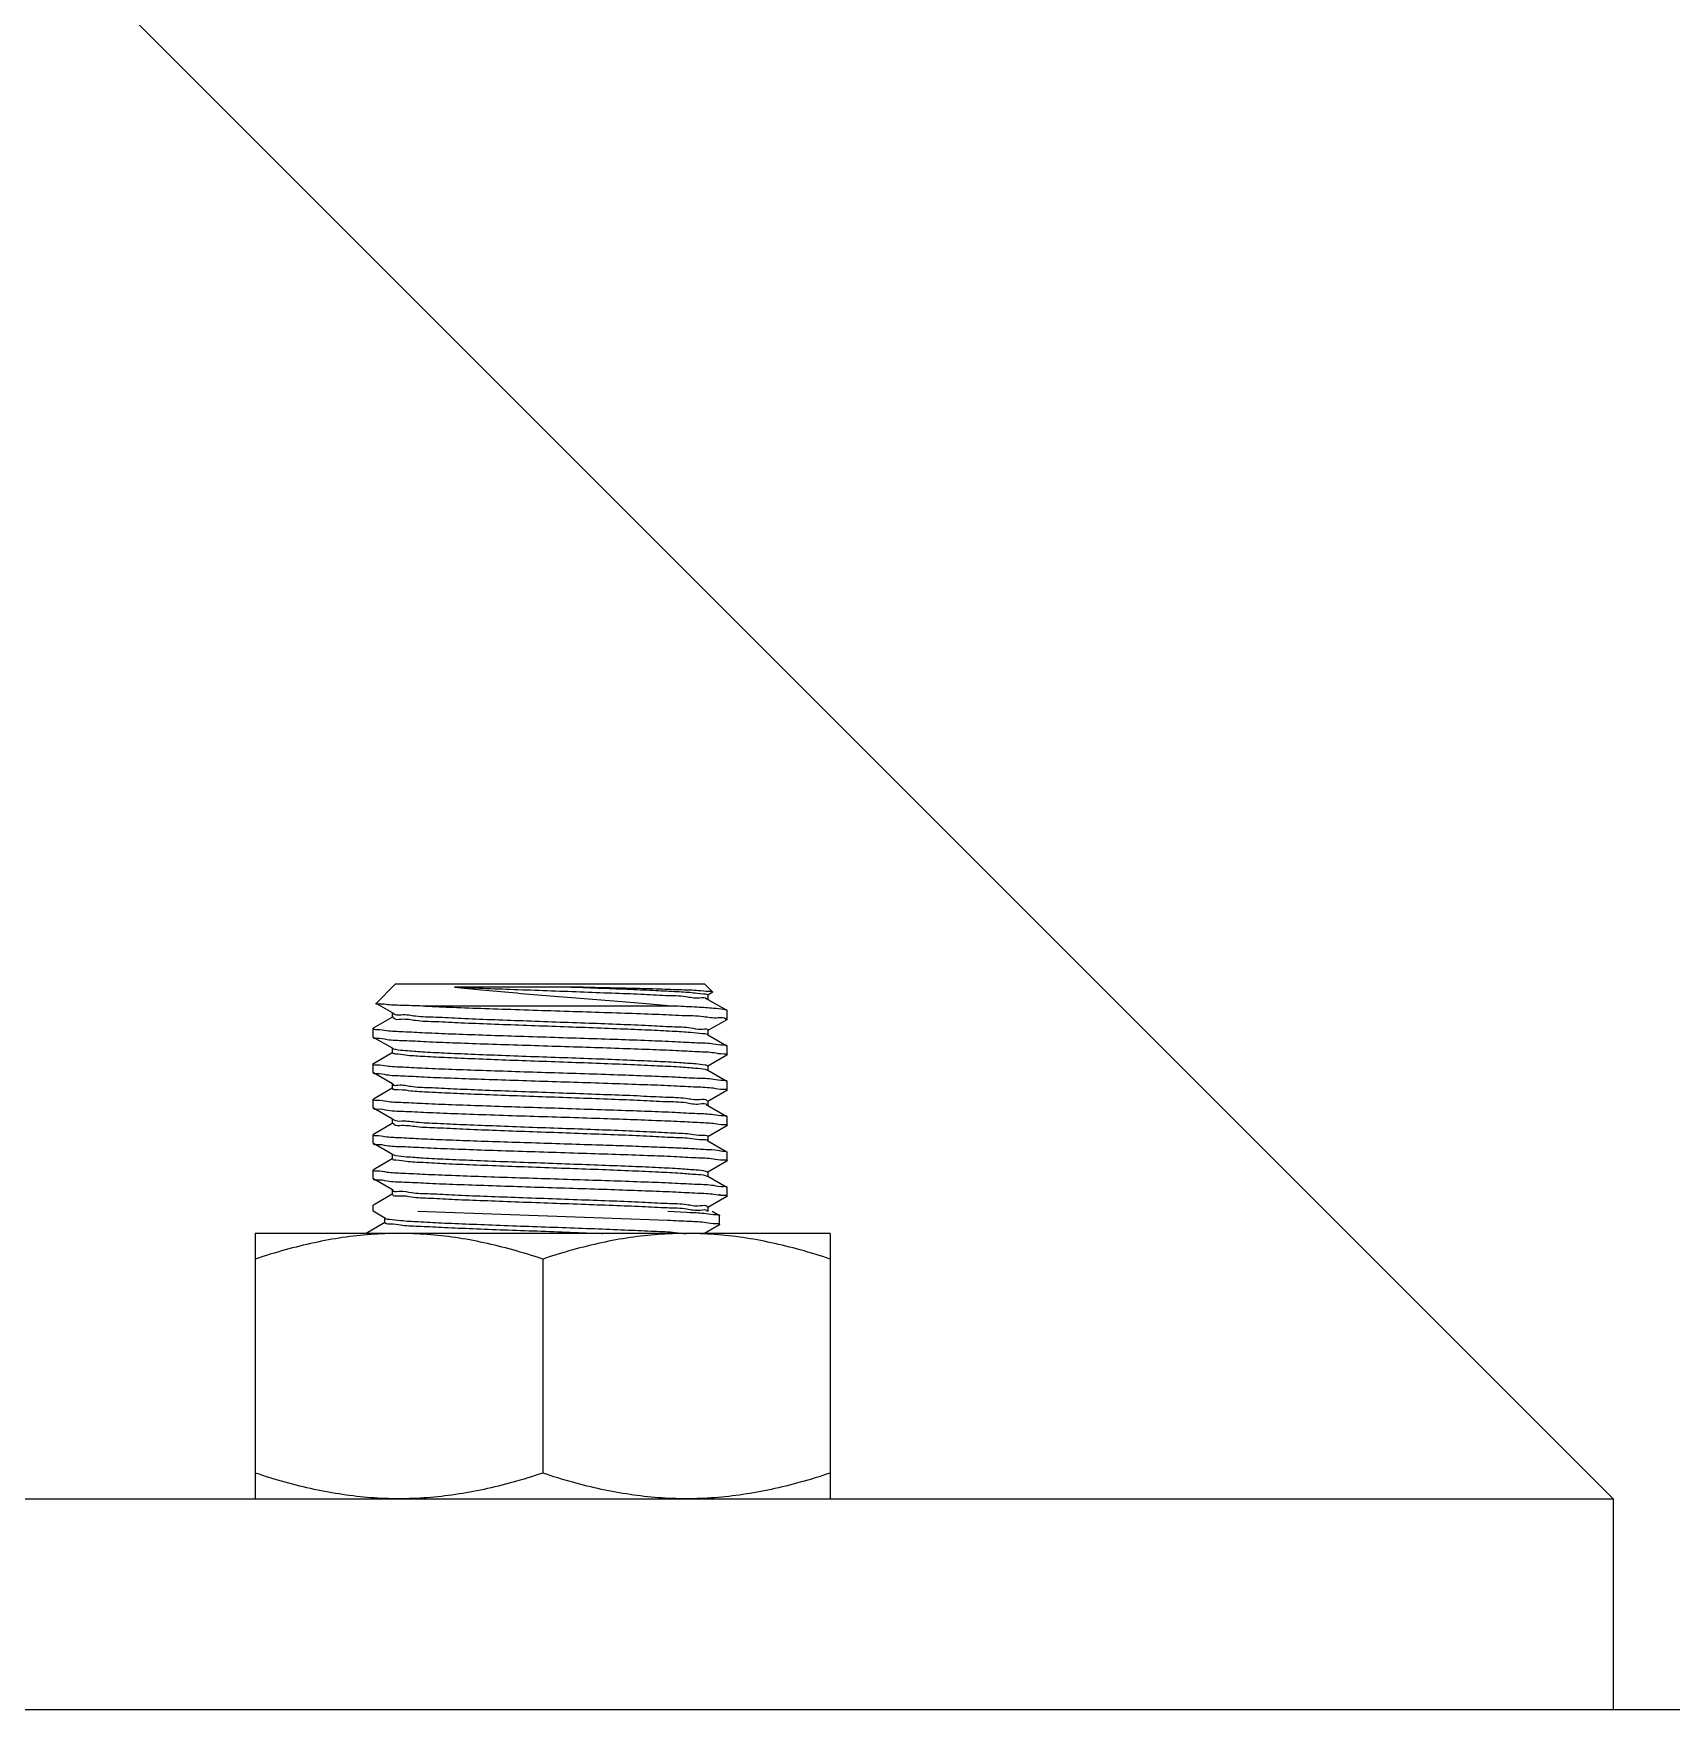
# Model space of a CAD drawing. Extents: x 815029915 to 815825525, y 579155098 to 579748855.
# Drawn here: x 815613971.9 to 815614255.4, y 579334894.3 to 579335184.3 of the extents above; entities that cross this region are included whole.
import ezdxf

# ---------------------------------------------------------------- set-up
doc = ezdxf.new("R2010")
doc.units = 0
doc.header["$LTSCALE"] = 100
doc.header["$MEASUREMENT"] = 0
doc.layers.add('02___PRT_ALL_AXES', color=7, linetype='Continuous')

msp = doc.modelspace()

# ---------------------------------------------------------------- linework, layer by layer
at = {"color": 0}
for p, q in [((815614245.28, 579334930.72), (815613701.73, 579335474.26)), ((815613701.73, 579334930.72), (815614245.28, 579334930.72)), ((815614245.28, 579334930.72), (815614245.28, 579334894.26))]:
    msp.add_line(p, q, dxfattribs=at)
at = {"color": 0, "linetype": 'Continuous'}
for p, q in [((815614034.55, 579335019.78), (815614031.21, 579335016.44)), ((815614088.12, 579335019.78), (815614034.55, 579335019.78)), ((815614064.98, 579335019.27), (815614044.78, 579335019.27)), ((815614088.12, 579335019.78), (815614089.52, 579335018.38)), ((815614088.64, 579335017.87), (815614088.64, 579335017.16)), ((815614089.51, 579335018.35), (815614088.65, 579335017.85)), ((815614031.23, 579335016.41), (815614031.21, 579335016.44)), ((815614034.04, 579335014.78), (815614031.23, 579335016.41)), ((815614034.09, 579335014.75), (815614034.04, 579335014.78)), ((815614034.18, 579335014.8), (815614034.25, 579335014.69)), ((815614082.99, 579335015.96), (815614039.7, 579335015.96)), ((815614088.58, 579335017.16), (815614088.64, 579335017.13)), ((815614088.64, 579335017.13), (815614091.9, 579335015.25)), ((815614091.95, 579335015.19), (815614091.9, 579335015.25)), ((815614030.77, 579335012.18), (815614034.03, 579335014.07)), ((815614034.04, 579335014.04), (815614034.04, 579335014.75)), ((815614091.9, 579335013.61), (815614088.65, 579335011.73)), ((815614091.95, 579335013.66), (815614091.9, 579335013.61)), ((815614030.73, 579335010.6), (815614030.77, 579335010.55)), ((815614034.04, 579335008.66), (815614030.77, 579335010.55)), ((815614088.51, 579335011.14), (815614088.6, 579335011.03)), ((815614088.58, 579335011.04), (815614088.64, 579335011.01)), ((815614088.64, 579335011.75), (815614088.64, 579335011.04)), ((815614088.64, 579335011.01), (815614091.9, 579335009.12)), ((815614091.9, 579335009.12), (815614091.95, 579335009.07)), ((815614030.77, 579335006.06), (815614034.03, 579335007.94)), ((815614034.09, 579335008.63), (815614034.04, 579335008.66)), ((815614034.04, 579335007.92), (815614034.04, 579335008.63)), ((815614034.1, 579335008.64), (815614034.23, 579335008.59)), ((815614091.9, 579335007.49), (815614088.65, 579335005.6)), ((815614091.95, 579335007.54), (815614091.9, 579335007.49)), ((815614030.73, 579335004.48), (815614030.77, 579335004.42)), ((815614034.04, 579335002.53), (815614030.77, 579335004.42)), ((815614088.44, 579335004.95), (815614088.57, 579335004.89)), ((815614088.58, 579335004.92), (815614088.64, 579335004.89)), ((815614088.64, 579335005.63), (815614088.64, 579335004.92)), ((815614088.64, 579335004.89), (815614091.9, 579335003)), ((815614030.77, 579334999.94), (815614034.03, 579335001.82)), ((815614034.09, 579335002.5), (815614034.04, 579335002.53)), ((815614034.04, 579335001.8), (815614034.04, 579335002.5)), ((815614034.09, 579335002.5), (815614034.09, 579335002.44)), ((815614091.9, 579335001.36), (815614088.65, 579334999.48)), ((815614091.9, 579335003), (815614091.95, 579335002.95)), ((815614091.95, 579335001.42), (815614091.9, 579335001.36)), ((815614030.73, 579334998.36), (815614030.77, 579334998.3)), ((815614034.04, 579334996.41), (815614030.77, 579334998.3)), ((815614088.46, 579334998.85), (815614088.49, 579334998.78)), ((815614088.58, 579334998.8), (815614088.64, 579334998.77)), ((815614088.64, 579334999.5), (815614088.64, 579334998.8)), ((815614088.64, 579334998.77), (815614091.9, 579334996.88)), ((815614030.77, 579334993.82), (815614034.03, 579334995.7)), ((815614034.09, 579334996.38), (815614034.04, 579334996.41)), ((815614034.04, 579334995.68), (815614034.04, 579334996.38)), ((815614091.9, 579334995.24), (815614088.65, 579334993.36)), ((815614091.9, 579334996.88), (815614091.95, 579334996.83)), ((815614091.95, 579334995.29), (815614091.9, 579334995.24)), ((815614030.73, 579334992.23), (815614030.77, 579334992.18)), ((815614034.04, 579334990.29), (815614030.77, 579334992.18)), ((815614088.58, 579334992.68), (815614088.64, 579334992.65)), ((815614088.64, 579334993.38), (815614088.64, 579334992.68)), ((815614088.64, 579334992.65), (815614091.9, 579334990.76)), ((815614030.77, 579334987.7), (815614034.03, 579334989.58)), ((815614034.09, 579334990.26), (815614034.04, 579334990.29)), ((815614034.04, 579334989.56), (815614034.04, 579334990.26)), ((815614034.1, 579334990.27), (815614034.21, 579334990.22)), ((815614091.9, 579334989.12), (815614088.65, 579334987.24)), ((815614091.9, 579334990.76), (815614091.95, 579334990.7)), ((815614091.95, 579334989.17), (815614091.9, 579334989.12)), ((815614030.73, 579334986.11), (815614030.77, 579334986.06)), ((815614034.04, 579334984.17), (815614030.77, 579334986.06)), ((815614088.22, 579334986.66), (815614088.56, 579334986.51)), ((815614088.58, 579334986.55), (815614088.64, 579334986.52)), ((815614088.64, 579334987.26), (815614088.64, 579334986.55)), ((815614088.64, 579334986.52), (815614091.9, 579334984.63)), ((815614030.77, 579334981.57), (815614034.03, 579334983.46)), ((815614034.09, 579334984.14), (815614034.04, 579334984.17)), ((815614034.04, 579334983.43), (815614034.04, 579334984.14)), ((815614091.9, 579334983), (815614088.65, 579334981.11)), ((815614090.76, 579334983.37), (815614090.81, 579334983.34)), ((815614091.9, 579334984.63), (815614091.95, 579334984.58)), ((815614091.95, 579334983.05), (815614091.9, 579334983)), ((815614032.76, 579334979.28), (815614030.73, 579334980.46)), ((815614032.76, 579334979.28), (815614030.73, 579334980.46)), ((815614038.43, 579334980.46), (815614081.71, 579334978.93)), ((815614038.43, 579334980.46), (815614081.71, 579334978.93)), ((815614081.71, 579334980.46), (815614084.92, 579334980.29)), ((815614081.71, 579334980.46), (815614084.92, 579334980.29)), ((815614084.92, 579334980.29), (815614085.51, 579334980.27)), ((815614084.92, 579334980.29), (815614085.51, 579334980.27)), ((815614088.64, 579334981.14), (815614088.64, 579334980.43)), ((815614089.39, 579334980.46), (815614090.63, 579334979.75)), ((815614089.39, 579334980.46), (815614090.63, 579334979.75)), ((815614029.5, 579334976.69), (815614032.75, 579334978.57)), ((815614029.5, 579334976.69), (815614032.75, 579334978.57)), ((815614032.82, 579334979.25), (815614032.76, 579334979.28)), ((815614032.82, 579334979.25), (815614032.76, 579334979.28)), ((815614032.76, 579334978.55), (815614032.76, 579334979.25)), ((815614032.76, 579334978.55), (815614032.76, 579334979.25)), ((815614090.63, 579334978.11), (815614088.07, 579334976.63)), ((815614090.63, 579334978.11), (815614088.07, 579334976.63)), ((815614090.63, 579334979.75), (815614090.67, 579334979.7)), ((815614090.63, 579334979.75), (815614090.67, 579334979.7)), ((815614090.67, 579334978.16), (815614090.63, 579334978.11)), ((815614090.67, 579334978.16), (815614090.63, 579334978.11)), ((815613665.43, 579334894.26), (815618197.67, 579334894.26))]:
    msp.add_line(p, q, dxfattribs=at)
for points, start_tangent, end_tangent in [([(815614044.78, 579335019.27), (815614049.46, 579335018.79), (815614054.86, 579335018.3), (815614060.63, 579335017.82), (815614066.5, 579335017.36), (815614072.34, 579335016.89), (815614077.96, 579335016.42), (815614082.99, 579335015.96)], (0.993618, -0.112801), (0.995127, -0.098603)), ([(815614044.78, 579335019.27), (815614049.69, 579335019.06), (815614055.11, 579335018.86), (815614060.81, 579335018.65), (815614066.53, 579335018.45), (815614072.02, 579335018.24), (815614077.04, 579335018.04), (815614081.36, 579335017.83), (815614084.8, 579335017.63), (815614087.2, 579335017.42), (815614088.45, 579335017.22), (815614088.49, 579335017.13)], (0.998994, -0.044847), (0.3027, -0.953086)), ([(815614064.98, 579335019.27), (815614070.3, 579335019.07), (815614075.25, 579335018.88), (815614079.65, 579335018.68), (815614083.32, 579335018.49), (815614086.1, 579335018.29), (815614087.89, 579335018.1), (815614088.62, 579335017.9), (815614088.61, 579335017.89)], (0.999352, -0.035994), (-0.626426, -0.779481)), ([(815614089.52, 579335018.38), (815614088.81, 579335018.51), (815614086.98, 579335018.63), (815614084.08, 579335018.76), (815614080.27, 579335018.89), (815614075.66, 579335019.02), (815614070.46, 579335019.14), (815614064.98, 579335019.27)], (-0.707102, 0.707111), (-0.999741, 0.022759)), ([(815614039.7, 579335015.96), (815614036, 579335016.08), (815614033.28, 579335016.2), (815614031.67, 579335016.32), (815614031.2, 579335016.43)], (-0.999576, 0.029101), (0.572034, 0.82023)), ([(815614039.7, 579335015.96), (815614044.53, 579335015.76), (815614050.05, 579335015.56), (815614056.03, 579335015.36), (815614062.24, 579335015.16), (815614068.41, 579335014.96), (815614074.28, 579335014.77), (815614079.63, 579335014.57), (815614084.21, 579335014.37), (815614087.85, 579335014.17), (815614090.4, 579335013.97), (815614091.74, 579335013.77), (815614091.82, 579335013.62)], (0.998989, -0.04495), (0.304567, -0.952491)), ([(815614091.9, 579335015.24), (815614091.36, 579335015.38), (815614089.62, 579335015.57), (815614086.8, 579335015.76), (815614082.99, 579335015.96)], (-0.884368, 0.466791), (-0.998987, 0.044991)), ([(815614030.73, 579335012.13), (815614030.73, 579335012.12)], (0, -1), (0.050563, -0.998721)), ([(815614030.73, 579335012.12), (815614031.32, 579335011.94), (815614033.06, 579335011.75), (815614035.89, 579335011.56), (815614039.69, 579335011.37), (815614044.33, 579335011.17), (815614049.62, 579335010.98), (815614055.37, 579335010.79), (815614061.34, 579335010.6), (815614067.31, 579335010.41), (815614073.05, 579335010.22), (815614078.34, 579335010.03), (815614082.98, 579335009.83), (815614086.79, 579335009.64), (815614089.62, 579335009.45), (815614091.36, 579335009.26), (815614091.93, 579335009.14)], (0.050562, -0.998721), (0.439744, -0.898123)), ([(815614034.16, 579335014.09), (815614034.25, 579335013.92), (815614035.57, 579335013.72), (815614038.05, 579335013.51), (815614041.56, 579335013.3), (815614045.96, 579335013.1), (815614051.05, 579335012.89), (815614056.6, 579335012.68), (815614062.36, 579335012.48), (815614068.07, 579335012.27), (815614073.49, 579335012.06), (815614078.36, 579335011.86), (815614082.47, 579335011.65), (815614085.63, 579335011.44), (815614087.71, 579335011.24), (815614088.51, 579335011.14)], (0.345177, -0.938538), (0.94902, -0.315215)), ([(815614034.25, 579335014.69), (815614035.57, 579335014.48), (815614038.05, 579335014.27), (815614041.56, 579335014.07), (815614045.96, 579335013.86), (815614051.05, 579335013.65), (815614056.6, 579335013.45), (815614062.36, 579335013.24), (815614068.07, 579335013.04), (815614073.49, 579335012.83), (815614078.36, 579335012.62), (815614082.47, 579335012.42), (815614085.63, 579335012.21), (815614087.71, 579335012), (815614088.6, 579335011.8), (815614088.59, 579335011.78)], (0.621634, -0.783308), (-0.628386, -0.777902)), ([(815614030.74, 579335010.53), (815614031.32, 579335010.41), (815614033.12, 579335010.21), (815614036.04, 579335010.02), (815614039.88, 579335009.83), (815614044.51, 579335009.64), (815614049.89, 579335009.44), (815614055.73, 579335009.25), (815614061.7, 579335009.06), (815614067.59, 579335008.87), (815614073.27, 579335008.68), (815614078.55, 579335008.49), (815614083.13, 579335008.3), (815614086.88, 579335008.11), (815614089.66, 579335007.92), (815614091.37, 579335007.73), (815614091.95, 579335007.55)], (0.43573, -0.900078), (0.051676, -0.998664)), ([(815614034.05, 579335007.92), (815614034.58, 579335007.73), (815614036.32, 579335007.52), (815614039.18, 579335007.31), (815614043.02, 579335007.11), (815614047.69, 579335006.9), (815614052.97, 579335006.69), (815614058.62, 579335006.49), (815614064.39, 579335006.28), (815614070.03, 579335006.08), (815614075.28, 579335005.87), (815614079.9, 579335005.66), (815614083.7, 579335005.46), (815614086.49, 579335005.25), (815614088.16, 579335005.04), (815614088.44, 579335004.95)], (0.481675, -0.87635), (0.930204, -0.367043)), ([(815614034.23, 579335008.59), (815614034.58, 579335008.49), (815614036.32, 579335008.29), (815614039.18, 579335008.08), (815614043.02, 579335007.87), (815614047.69, 579335007.67), (815614052.97, 579335007.46), (815614058.62, 579335007.25), (815614064.39, 579335007.05), (815614070.03, 579335006.84), (815614075.28, 579335006.63), (815614079.9, 579335006.43), (815614083.7, 579335006.22), (815614086.49, 579335006.01), (815614088.16, 579335005.81), (815614088.62, 579335005.61)], (0.94381, -0.330487), (0.61327, -0.789874)), ([(815614091.95, 579335007.55), (815614091.95, 579335007.54)], (0.051676, -0.998664), (0, -1)), ([(815614030.73, 579335006.01), (815614030.73, 579335006)], (0, -1), (0.050563, -0.998721)), ([(815614030.73, 579335006), (815614031.32, 579335005.82), (815614033.06, 579335005.63), (815614035.89, 579335005.43), (815614039.69, 579335005.24), (815614044.33, 579335005.05), (815614049.62, 579335004.86), (815614055.37, 579335004.67), (815614061.34, 579335004.48), (815614067.31, 579335004.29), (815614073.05, 579335004.1), (815614078.34, 579335003.9), (815614082.98, 579335003.71), (815614086.79, 579335003.52), (815614089.62, 579335003.33), (815614091.36, 579335003.14), (815614091.93, 579335003.02)], (0.050562, -0.998721), (0.439744, -0.898123)), ([(815614030.74, 579335004.41), (815614031.3, 579335004.29), (815614033.01, 579335004.1), (815614035.79, 579335003.91), (815614039.52, 579335003.72), (815614044.1, 579335003.53), (815614049.39, 579335003.34), (815614055.08, 579335003.15), (815614060.96, 579335002.96), (815614066.92, 579335002.77), (815614072.77, 579335002.57), (815614078.17, 579335002.38), (815614082.82, 579335002.19), (815614086.65, 579335002), (815614089.57, 579335001.8), (815614091.36, 579335001.61), (815614091.95, 579335001.43)], (0.449883, -0.893087), (0.050246, -0.998737)), ([(815614034.1, 579335001.75), (815614034.09, 579335001.74), (815614035.06, 579335001.53), (815614037.21, 579335001.33), (815614040.43, 579335001.12), (815614044.59, 579335000.91), (815614049.49, 579335000.71), (815614054.93, 579335000.5), (815614060.66, 579335000.29), (815614066.41, 579335000.09), (815614071.94, 579334999.88), (815614077, 579334999.67), (815614081.35, 579334999.47), (815614084.81, 579334999.26), (815614087.21, 579334999.05), (815614088.46, 579334998.85)], (-0.580286, -0.814412), (0.375024, -0.927015)), ([(815614034.09, 579335002.44), (815614035.06, 579335002.3), (815614037.21, 579335002.09), (815614040.43, 579335001.88), (815614044.59, 579335001.68), (815614049.49, 579335001.47), (815614054.93, 579335001.26), (815614060.66, 579335001.06), (815614066.41, 579335000.85), (815614071.94, 579335000.65), (815614077, 579335000.44), (815614081.35, 579335000.23), (815614084.81, 579335000.03), (815614087.21, 579334999.82), (815614088.46, 579334999.61), (815614088.5, 579334999.49)], (0.394986, -0.918687), (0.127461, -0.991844)), ([(815614091.95, 579335001.43), (815614091.95, 579335001.42)], (0.050245, -0.998737), (0, -1)), ([(815614030.73, 579334999.89), (815614030.73, 579334999.88)], (0, -1), (0.050563, -0.998721)), ([(815614030.73, 579334999.88), (815614031.32, 579334999.69), (815614033.06, 579334999.5), (815614035.89, 579334999.31), (815614039.69, 579334999.12), (815614044.33, 579334998.93), (815614049.62, 579334998.74), (815614055.37, 579334998.55), (815614061.34, 579334998.36), (815614067.31, 579334998.16), (815614073.05, 579334997.97), (815614078.34, 579334997.78), (815614082.98, 579334997.59), (815614086.79, 579334997.4), (815614089.62, 579334997.21), (815614091.36, 579334997.02), (815614091.93, 579334996.89)], (0.050562, -0.998721), (0.439744, -0.898123)), ([(815614030.74, 579334998.29), (815614031.36, 579334998.16), (815614033.28, 579334997.96), (815614036.39, 579334997.75), (815614040.45, 579334997.56), (815614045.34, 579334997.36), (815614050.98, 579334997.16), (815614057.06, 579334996.96), (815614063.21, 579334996.77), (815614069.26, 579334996.57)], (0.402552, -0.915397), (0.999457, -0.032936)), ([(815614034.13, 579334995.73), (815614034.3, 579334995.54), (815614035.69, 579334995.34), (815614038.23, 579334995.13), (815614041.8, 579334994.92), (815614046.24, 579334994.72), (815614051.37, 579334994.51), (815614056.93, 579334994.3), (815614062.7, 579334994.1), (815614068.4, 579334993.89)], (0.491794, -0.870711), (0.999318, -0.036929)), ([(815614034.17, 579334996.44), (815614034.3, 579334996.31), (815614035.69, 579334996.1), (815614038.23, 579334995.9), (815614041.8, 579334995.69), (815614046.24, 579334995.48), (815614051.37, 579334995.28), (815614056.93, 579334995.07), (815614062.7, 579334994.86), (815614068.4, 579334994.66)], (0.623148, -0.782104), (0.999318, -0.036929)), ([(815614068.4, 579334994.66), (815614073.79, 579334994.45), (815614078.62, 579334994.24), (815614082.68, 579334994.04), (815614085.78, 579334993.83), (815614087.79, 579334993.62), (815614088.62, 579334993.42), (815614088.61, 579334993.41)], (0.999318, -0.036929), (-0.642637, -0.766171)), ([(815614069.26, 579334996.57), (815614074.63, 579334996.39), (815614079.57, 579334996.2), (815614083.82, 579334996.02), (815614087.28, 579334995.84), (815614089.85, 579334995.66), (815614091.42, 579334995.48), (815614091.95, 579334995.3)], (0.999457, -0.032936), (0.056644, -0.998394)), ([(815614091.95, 579334995.3), (815614091.95, 579334995.29)], (0.056644, -0.998394), (0, -1)), ([(815614030.73, 579334993.76), (815614030.73, 579334993.75)], (0, -1), (0.05872, -0.998275)), ([(815614030.73, 579334993.75), (815614031.24, 579334993.59), (815614032.76, 579334993.41), (815614035.24, 579334993.23), (815614038.59, 579334993.05), (815614042.7, 579334992.87), (815614047.44, 579334992.69), (815614052.64, 579334992.51), (815614058.14, 579334992.34), (815614063.74, 579334992.16), (815614069.26, 579334991.98)], (0.05872, -0.998275), (0.999457, -0.032936)), ([(815614030.74, 579334992.16), (815614031.3, 579334992.04), (815614033.01, 579334991.85), (815614035.79, 579334991.67), (815614039.53, 579334991.48), (815614044.11, 579334991.29), (815614049.39, 579334991.09), (815614055.08, 579334990.9), (815614060.96, 579334990.72), (815614066.92, 579334990.52), (815614072.78, 579334990.33), (815614078.17, 579334990.14), (815614082.81, 579334989.95), (815614086.65, 579334989.75), (815614089.56, 579334989.56), (815614091.36, 579334989.36), (815614091.95, 579334989.18)], (0.44984, -0.893109), (0.050197, -0.998739)), ([(815614068.4, 579334993.89), (815614073.79, 579334993.69), (815614078.62, 579334993.48), (815614082.68, 579334993.27), (815614085.78, 579334993.07), (815614087.79, 579334992.86), (815614088.61, 579334992.7)], (0.999318, -0.036929), (0.631336, -0.77551)), ([(815614069.26, 579334991.98), (815614073.97, 579334991.82), (815614078.34, 579334991.66), (815614082.26, 579334991.5), (815614085.62, 579334991.34), (815614088.33, 579334991.18), (815614090.32, 579334991.02), (815614091.54, 579334990.86), (815614091.92, 579334990.77)], (0.999457, -0.032936), (0.630908, -0.775858)), ([(815614034.04, 579334989.56), (815614034.65, 579334989.35), (815614036.46, 579334989.14), (815614039.38, 579334988.94), (815614043.28, 579334988.73), (815614047.99, 579334988.52), (815614053.29, 579334988.32), (815614058.96, 579334988.11), (815614064.73, 579334987.9), (815614070.35, 579334987.7), (815614075.57, 579334987.49), (815614080.15, 579334987.28), (815614083.89, 579334987.08), (815614086.62, 579334986.87), (815614088.22, 579334986.66)], (-0.000602, -1), (0.941401, -0.337289)), ([(815614034.21, 579334990.22), (815614034.65, 579334990.11), (815614036.46, 579334989.91), (815614039.38, 579334989.7), (815614043.28, 579334989.49), (815614047.99, 579334989.29), (815614053.29, 579334989.08), (815614058.96, 579334988.88), (815614064.73, 579334988.67), (815614070.35, 579334988.46), (815614075.57, 579334988.26), (815614080.15, 579334988.05), (815614083.89, 579334987.84), (815614086.62, 579334987.64), (815614088.22, 579334987.43), (815614088.61, 579334987.24)], (0.952949, -0.303131), (0.642644, -0.766165)), ([(815614091.95, 579334989.18), (815614091.95, 579334989.17)], (0.050198, -0.998739), (0, -1)), ([(815614030.73, 579334987.64), (815614030.73, 579334987.63)], (0, -1), (0.050563, -0.998721)), ([(815614030.73, 579334987.63), (815614031.32, 579334987.45), (815614033.06, 579334987.26), (815614035.89, 579334987.07), (815614039.69, 579334986.88), (815614044.33, 579334986.69), (815614049.62, 579334986.49), (815614055.37, 579334986.3), (815614061.34, 579334986.11), (815614067.31, 579334985.92), (815614073.05, 579334985.73), (815614078.34, 579334985.54), (815614082.98, 579334985.35), (815614086.79, 579334985.16), (815614089.62, 579334984.96), (815614091.36, 579334984.77), (815614091.93, 579334984.65)], (0.050562, -0.998721), (0.439744, -0.898123)), ([(815614030.74, 579334986.04), (815614031.32, 579334985.92), (815614033.12, 579334985.72), (815614036.05, 579334985.53), (815614039.89, 579334985.34), (815614044.52, 579334985.15), (815614049.88, 579334984.96), (815614055.71, 579334984.76), (815614061.68, 579334984.57), (815614067.58, 579334984.38), (815614073.25, 579334984.19), (815614078.52, 579334984), (815614083.11, 579334983.81), (815614086.87, 579334983.62), (815614089.67, 579334983.43), (815614091.37, 579334983.24), (815614091.95, 579334983.06)], (0.434968, -0.900446), (0.051681, -0.998664)), ([(815614034.13, 579334984.15), (815614034.12, 579334984.13), (815614035.16, 579334983.92), (815614037.37, 579334983.71), (815614040.65, 579334983.51), (815614044.86, 579334983.3), (815614049.8, 579334983.09), (815614055.26, 579334982.89), (815614061, 579334982.68), (815614066.75, 579334982.47), (815614072.25, 579334982.27), (815614077.27, 579334982.06), (815614081.58, 579334981.85), (815614084.98, 579334981.65), (815614087.32, 579334981.44), (815614088.5, 579334981.23), (815614088.5, 579334981.16)], (-0.496134, -0.868246), (-0.127882, -0.991789)), ([(815614034.13, 579334983.38), (815614034.12, 579334983.36), (815614035.16, 579334983.15), (815614037.37, 579334982.95), (815614040.65, 579334982.74), (815614044.86, 579334982.53), (815614049.8, 579334982.33), (815614055.26, 579334982.12), (815614061, 579334981.91), (815614066.75, 579334981.71), (815614072.25, 579334981.5), (815614077.27, 579334981.3), (815614081.58, 579334981.09), (815614084.98, 579334980.88), (815614087.32, 579334980.68), (815614088.5, 579334980.47)], (-0.491601, -0.870821), (0.066981, -0.997754)), ([(815614034.13, 579334984.15), (815614034.12, 579334984.13)], (-0.496134, -0.868246), (-0.397054, -0.917795)), ([(815614090.67, 579334983.41), (815614090.67, 579334983.37)], (0.066981, -0.997754), (-0.029353, -0.999569)), ([(815614091.95, 579334983.06), (815614091.95, 579334983.05)], (0.05168, -0.998664), (0, -1)), ([(815614030.73, 579334981.52), (815614030.73, 579334981.51)], (0, -1), (0.050563, -0.998721)), ([(815614085.51, 579334980.27), (815614088.34, 579334980.08), (815614090.08, 579334979.89), (815614090.66, 579334979.76)], (0.999186, -0.040352), (0.439744, -0.898123)), ([(815614085.51, 579334980.27), (815614088.34, 579334980.08), (815614090.08, 579334979.89), (815614090.66, 579334979.76)], (0.999186, -0.040352), (0.439744, -0.898123)), ([(815614032.78, 579334978.54), (815614032.77, 579334978.52), (815614033.53, 579334978.32), (815614035.47, 579334978.11), (815614038.51, 579334977.9), (815614042.52, 579334977.7), (815614047.31, 579334977.49), (815614052.67, 579334977.28), (815614058.36, 579334977.08), (815614064.13, 579334976.87), (815614069.72, 579334976.66), (815614070.48, 579334976.64)], (-0.613375, -0.789791), (0.999256, -0.038578)), ([(815614032.78, 579334978.54), (815614032.77, 579334978.52), (815614033.53, 579334978.32), (815614035.47, 579334978.11), (815614038.51, 579334977.9), (815614042.52, 579334977.7), (815614047.31, 579334977.49), (815614052.67, 579334977.28), (815614058.36, 579334977.08), (815614064.13, 579334976.87), (815614069.72, 579334976.66), (815614070.48, 579334976.64)], (-0.613375, -0.789791), (0.999256, -0.038578)), ([(815614032.8, 579334979.23), (815614033.53, 579334979.08), (815614035.47, 579334978.88), (815614038.51, 579334978.67), (815614042.52, 579334978.46), (815614047.31, 579334978.26), (815614052.67, 579334978.05), (815614058.36, 579334977.84), (815614064.13, 579334977.64), (815614069.72, 579334977.43), (815614074.87, 579334977.22), (815614079.36, 579334977.02)], (0.843569, -0.537021), (0.998728, -0.050418)), ([(815614032.8, 579334979.23), (815614033.53, 579334979.08), (815614035.47, 579334978.88), (815614038.51, 579334978.67), (815614042.52, 579334978.46), (815614047.31, 579334978.26), (815614052.67, 579334978.05), (815614058.36, 579334977.84), (815614064.13, 579334977.64), (815614069.72, 579334977.43), (815614074.87, 579334977.22), (815614079.36, 579334977.02)], (0.843569, -0.537021), (0.998728, -0.050418)), ([(815614081.71, 579334978.93), (815614085.47, 579334978.74), (815614088.33, 579334978.55), (815614090.09, 579334978.35), (815614090.67, 579334978.17)], (0.998988, -0.044971), (0.051362, -0.99868)), ([(815614081.71, 579334978.93), (815614085.47, 579334978.74), (815614088.33, 579334978.55), (815614090.09, 579334978.35), (815614090.67, 579334978.17)], (0.998988, -0.044971), (0.051362, -0.99868)), ([(815614090.67, 579334978.17), (815614090.67, 579334978.16)], (0.051362, -0.99868), (0, -1)), ([(815614090.67, 579334978.17), (815614090.67, 579334978.16)], (0.051362, -0.99868), (0, -1)), ([(815614079.36, 579334977.02), (815614082.99, 579334976.81), (815614084.93, 579334976.61)], (0.998728, -0.050418), (0.998589, -0.053106)), ([(815614079.36, 579334977.02), (815614082.99, 579334976.81), (815614084.93, 579334976.61)], (0.998728, -0.050418), (0.998589, -0.053106))]:
    msp.add_spline(points, degree=3, dxfattribs=dict(at, start_tangent=start_tangent, end_tangent=end_tangent))
at = {"layer": '02___PRT_ALL_AXES', "color": 0, "linetype": 'Continuous'}
for p, q in [((815614091.95, 579335013.66), (815614091.95, 579335015.19)), ((815614030.73, 579335010.6), (815614030.73, 579335012.13)), ((815614091.95, 579335007.54), (815614091.95, 579335009.07)), ((815614030.73, 579335004.48), (815614030.73, 579335006.01)), ((815614091.95, 579335001.42), (815614091.95, 579335002.95)), ((815614030.73, 579334998.36), (815614030.73, 579334999.89)), ((815614091.95, 579334995.29), (815614091.95, 579334996.83)), ((815614030.73, 579334992.23), (815614030.73, 579334993.76)), ((815614091.95, 579334989.17), (815614091.95, 579334990.7)), ((815614030.73, 579334986.11), (815614030.73, 579334987.64)), ((815614091.95, 579334983.05), (815614091.95, 579334984.58)), ((815614030.73, 579334980.46), (815614030.73, 579334981.52)), ((815614090.67, 579334978.16), (815614090.67, 579334979.7)), ((815614090.67, 579334978.16), (815614090.67, 579334979.7)), ((815614010.32, 579334976.63), (815614010.32, 579334930.72)), ((815614109.8, 579334976.63), (815614010.32, 579334976.63)), ((815614109.8, 579334976.63), (815614010.32, 579334976.63)), ((815614109.8, 579334976.63), (815614109.8, 579334930.72)), ((815614060.06, 579334972.19), (815614060.06, 579334935.16)), ((815614010.32, 579334930.72), (815614109.8, 579334930.72))]:
    msp.add_line(p, q, dxfattribs=at)
for points, start_tangent, end_tangent in [([(815614035.19, 579334976.63), (815614030.31, 579334976.45), (815614025.42, 579334975.91), (815614020.51, 579334975.01), (815614015.51, 579334973.78), (815614010.32, 579334972.19)], (-1, 0), (-0.948683, -0.316228)), ([(815614035.19, 579334976.63), (815614030.31, 579334976.45), (815614025.42, 579334975.91), (815614020.51, 579334975.01), (815614015.51, 579334973.78), (815614010.32, 579334972.19)], (-1, 0), (-0.948683, -0.316228)), ([(815614060.06, 579334972.19), (815614054.87, 579334973.78), (815614049.87, 579334975.01), (815614044.96, 579334975.91), (815614040.07, 579334976.45), (815614035.19, 579334976.63)], (-0.948683, 0.316228), (-1, 0.000001)), ([(815614060.06, 579334972.19), (815614054.87, 579334973.78), (815614049.87, 579334975.01), (815614044.96, 579334975.91), (815614040.07, 579334976.45), (815614035.19, 579334976.63)], (-0.948683, 0.316228), (-1, 0.000001)), ([(815614084.93, 579334976.63), (815614080.05, 579334976.45), (815614075.16, 579334975.91), (815614070.25, 579334975.01), (815614065.25, 579334973.78), (815614060.06, 579334972.19)], (-1, 0), (-0.948683, -0.316228)), ([(815614084.93, 579334976.63), (815614080.05, 579334976.45), (815614075.16, 579334975.91), (815614070.25, 579334975.01), (815614065.25, 579334973.78), (815614060.06, 579334972.19)], (-1, 0), (-0.948683, -0.316228)), ([(815614109.8, 579334972.19), (815614104.62, 579334973.78), (815614099.61, 579334975.01), (815614094.7, 579334975.91), (815614089.81, 579334976.45), (815614084.93, 579334976.63)], (-0.948683, 0.316228), (-1, 0.000001)), ([(815614109.8, 579334972.19), (815614104.62, 579334973.78), (815614099.61, 579334975.01), (815614094.7, 579334975.91), (815614089.81, 579334976.45), (815614084.93, 579334976.63)], (-0.948683, 0.316228), (-1, 0.000001)), ([(815614035.19, 579334930.72), (815614030.31, 579334930.9), (815614025.42, 579334931.45), (815614020.51, 579334932.34), (815614015.51, 579334933.57), (815614010.32, 579334935.16)], (-1, 0), (-0.948683, 0.316228)), ([(815614060.06, 579334935.16), (815614054.87, 579334933.57), (815614049.87, 579334932.34), (815614044.96, 579334931.45), (815614040.07, 579334930.9), (815614035.19, 579334930.72)], (-0.948683, -0.316228), (-1, -0.000001)), ([(815614084.93, 579334930.72), (815614080.05, 579334930.9), (815614075.16, 579334931.45), (815614070.25, 579334932.34), (815614065.25, 579334933.57), (815614060.06, 579334935.16)], (-1, 0), (-0.948683, 0.316228)), ([(815614109.8, 579334935.16), (815614104.62, 579334933.57), (815614099.61, 579334932.34), (815614094.7, 579334931.45), (815614089.81, 579334930.9), (815614084.93, 579334930.72)], (-0.948683, -0.316228), (-1, -0.000001))]:
    msp.add_spline(points, degree=3, dxfattribs=dict(at, start_tangent=start_tangent, end_tangent=end_tangent))

doc.saveas('drawing.dxf')
